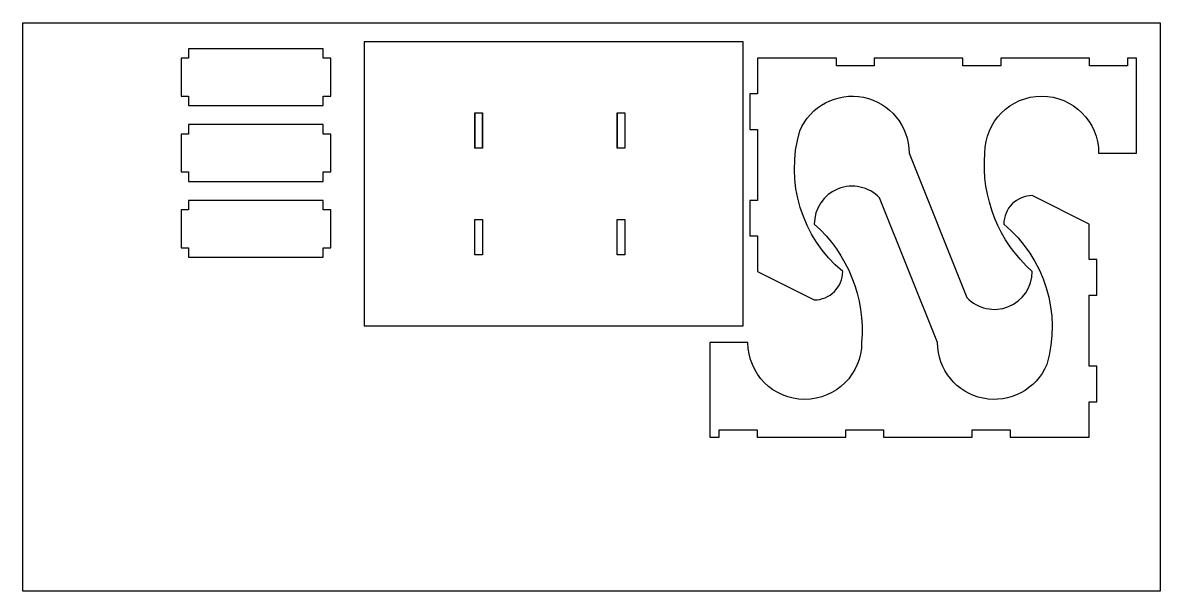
# Model space of a CAD drawing. Header units: millimetres. Extents: x 250 to 850, y -300 to 0.
import ezdxf

# ---------------------------------------------------------------- set-up
doc = ezdxf.new("R2010")
doc.units = ezdxf.units.MM
doc.layers.get('0').update_dxf_attribs({"linetype": 'CONTINUOUS'})

msp = doc.modelspace()

# ---------------------------------------------------------------- linework, layer by layer
for p, q in [((488.5, -47.5), (488.5, -66.25)), ((492.5, -66.25), (492.5, -47.5)), ((563.5, -47.5), (563.5, -66.25))]:
    msp.add_line(p, q)
for points in [[(250, 0), (850, 0), (850, -300), (250, -300)], [(630, -10), (430, -10), (430, -160), (630, -160)], [(337.5, -18.75), (333.5, -18.75), (333.5, -38.75), (337.5, -38.75), (337.5, -43.75), (408.5, -43.75), (408.5, -38.75), (412.5, -38.75), (412.5, -18.75), (408.5, -18.75), (408.5, -13.75), (337.5, -13.75)], [(492.5, -47.5), (492.5, -66.25), (488.5, -66.25), (488.5, -47.5)], [(567.5, -47.5), (567.5, -66.25), (563.5, -66.25), (563.5, -47.5)], [(337.5, -58.75), (333.5, -58.75), (333.5, -78.75), (337.5, -78.75), (337.5, -83.75), (408.5, -83.75), (408.5, -78.75), (412.5, -78.75), (412.5, -58.75), (408.5, -58.75), (408.5, -53.75), (337.5, -53.75)], [(337.5, -98.75), (333.5, -98.75), (333.5, -118.75), (337.5, -118.75), (337.5, -123.75), (408.5, -123.75), (408.5, -118.75), (412.5, -118.75), (412.5, -98.75), (408.5, -98.75), (408.5, -93.75), (337.5, -93.75)], [(492.5, -103.75), (492.5, -122.5), (488.5, -122.5), (488.5, -103.75)], [(567.5, -103.75), (567.5, -122.5), (563.5, -122.5), (563.5, -103.75)]]:
    msp.add_lwpolyline(points, close=True)
for points in [[(699.17, -18.75), (699.17, -22.75), (679.17, -22.75), (679.17, -18.75), (637.5, -18.75), (637.5, -37.5), (633.5, -37.5), (633.5, -56.25), (637.5, -56.25), (637.5, -93.75), (633.5, -93.75), (633.5, -112.5), (637.5, -112.5), (637.5, -131.25), (667.5, -146.25, 0.414214), (682.5, -131.25, -0.298571), (659.86, -57.08, -0.81781), (717.5, -68.75), (748.01, -145.04, 0.677132), (782.5, -131.25, -0.236068), (757.5, -68.75, -1), (817.5, -68.75), (837.5, -68.75), (837.5, -18.75), (832.67, -18.75), (832.67, -22.75), (812.67, -22.75), (812.67, -18.75), (765.92, -18.75), (765.92, -22.75), (745.92, -22.75), (745.92, -18.75)], [(684.08, -214.75), (704.08, -214.75), (704.08, -218.75), (750.83, -218.75), (750.83, -214.75), (770.83, -214.75), (770.83, -218.75), (812.5, -218.75), (812.5, -200), (816.5, -200), (816.5, -181.25), (812.5, -181.25), (812.5, -143.75), (816.5, -143.75), (816.5, -125), (812.5, -125), (812.5, -106.25), (782.5, -91.25, 0.414214), (767.5, -106.25, -0.298571), (790.14, -180.42, -0.81781), (732.5, -168.75), (701.99, -92.46, 0.677132), (667.5, -106.25, -0.236068), (692.5, -168.75, -1), (632.5, -168.75), (612.5, -168.75), (612.5, -218.75), (617.33, -218.75), (617.33, -214.75), (637.33, -214.75), (637.33, -218.75), (684.08, -218.75)]]:
    msp.add_lwpolyline(points, format="xyb", close=True)

doc.saveas('drawing.dxf')
